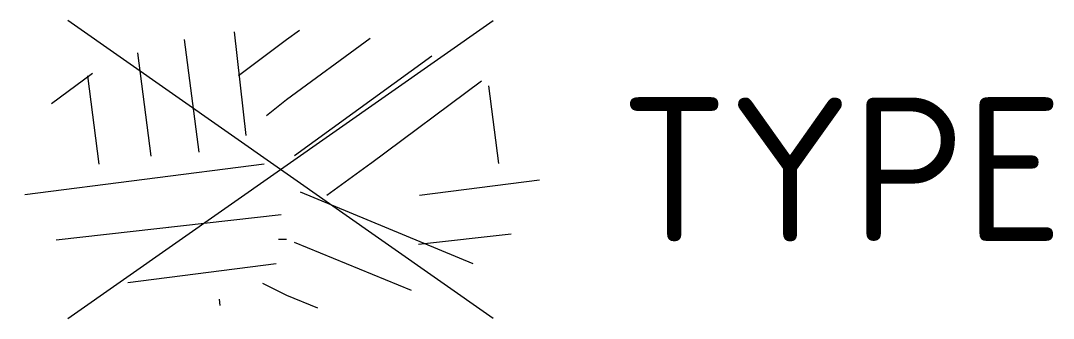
# Model space of a CAD drawing. Header units: metres. Extents: x -3.3 to 9.7, y -1.9 to 1.9.
import ezdxf
from ezdxf.enums import TextEntityAlignment as Align

# ---------------------------------------------------------------- set-up
doc = ezdxf.new("R2010")
doc.units = ezdxf.units.M
doc.layers.get('0').update_dxf_attribs({"lineweight": 25})
doc.styles.add('NLCS-ISO', font='NLCS-ISO.ttf')

msp = doc.modelspace()

# ---------------------------------------------------------------- hatches: boundary and pattern name
h = msp.add_hatch()
h.set_pattern_fill('AGR-TEELGROND_01-SO', color=256, scale=5, pattern_type=2)
h.set_pattern_definition([(38.6598, (4.75, 0.6), (-20.0000014192996, -14.99999500082964), [0.320155, -31.695465]), (36.86989999999999, (4.4, 1.1), (-14.99999958912226, -10.00000061631658), [0.75, -24.25]), (340.0169000000001, (4.45, 2.9), (-40.00000329407536, 14.99999726998596), [0.585235, -57.938265]), (333.4349, (4.699999999999999, 3.5), (-4.999995789704538, 5.000006546981903), [0.33541, -10.84493]), (0, (4.9, 4.050000000000001), (5, 5), [0.1, -4.9]), (36.0274, (0.5, 4.600000000000001), (-34.99998671034476, -25.00001789628838), [0.680075, -67.32728]), (7.352400000000001, (1.9, 2.75), (114.9999947608618, 15.00004228339425), [3.1257, -153.159295]), (7.352400000000001, (1.8, 3.35), (114.9999947608618, 15.00004228339425), [3.1257, -153.159295]), (6.441600000000001, (1.75, 4), (265.0000001450514, 29.99999851839977), [3.119695, -308.8498549999999]), (7.352400000000001, (1.65, 4.600000000000001), (114.9999947608618, 15.00004228339425), [3.1257, -153.159295]), (337.9887, (0, 2.7), (-209.9999757889617, 85.00006324144961), [2.53476, -250.94108]), (337.6199, (0, 3.35), (-60.00001400784601, 24.99996368686176), [2.757715, -89.166165]), (337.6713, (0, 4.050000000000001), (194.9999406320118, -80.00015023586266), [3.02696, -299.669255]), (337.5206, (0.15, 4.65), (85.00002306709446, -34.9999479240707), [3.138469999999999, -153.785075]), (277.3524, (2.25, 3.1), (15.00004228339418, -114.9999947608618), [3.1257, -153.159295]), (277.3524, (2.9, 3.2), (15.00004228339418, -114.9999947608618), [3.1257, -153.159295]), (277.3524, (3.5, 3.25), (15.00004228339418, -114.9999947608618), [3.1257, -153.159295]), (276.4416000000001, (4.149999999999999, 3.35), (29.99999851839982, -265.0000001450514), [3.119695, -308.8498549999999]), (36.6341, (1.05, 0), (-175.0000321799388, -129.9999578710226), [2.43002, -240.572035]), (35.96050000000001, (0.1, 0.1), (-200.0000444465826, -144.9999407473039), [3.150395, -311.889285]), (36.2538, (0, 0.8), (-55.00002429873776, -39.99996433861732), [2.79016, -90.215215]), (36.3844, (0, 1.55), (-74.99995276428918, -55.000064584177), [2.360085, -115.64415])])
edge = h.paths.add_edge_path()
edge.add_ellipse((0, 0), major_axis=(-3.25, 1.642295036874148e-15), ratio=0.5384615384692354, start_angle=0, end_angle=359.9999999999999)

# ---------------------------------------------------------------- linework, layer by layer
for p, q in [((-2.662244143939224, -1.864123418140899), (2.662244143939223, 1.864123418140899)), ((2.662244143939223, -1.864123418140899), (-2.662244143939225, 1.864123418140899))]:
    msp.add_line(p, q)

# ---------------------------------------------------------------- texts
at = {"style": 'NLCS-ISO'}
msp.add_attdef('TYPE', text='', height=1.8, dxfattribs=at).set_placement((4.25, -1.450228825916611e-15), align=Align.MIDDLE_LEFT)

doc.saveas('drawing.dxf')
